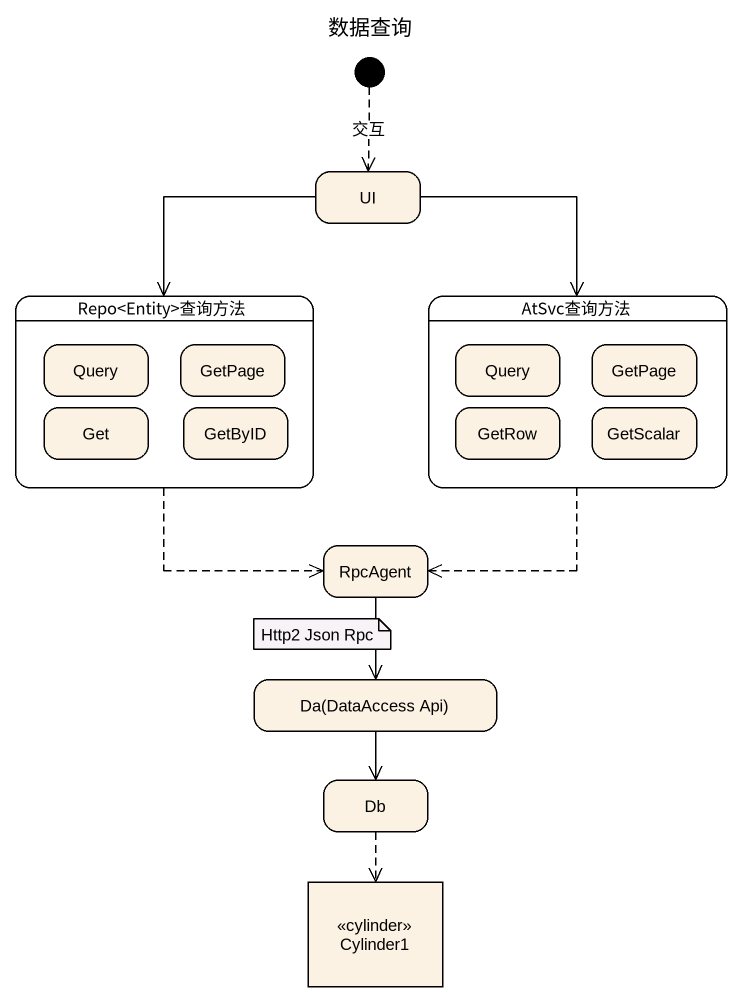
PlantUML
@startuml
title 数据查询
hide empty description
state UI
state "Repo<Entity>查询方法" as Repo_Entity_查询方法 {
  state Query
  state GetPage
  state Get
  state GetByID
}
state AtSvc查询方法 {
  state "Query" as Query_2
  state "GetPage" as GetPage_2
  state GetRow
  state GetScalar
}
state RpcAgent
state "Da(DataAccess Api)" as Da_DataAccess_Api
state Db
state Cylinder1 <<cylinder>>
[*] -[dashed]-> UI : 交互
UI --> Repo_Entity_查询方法
UI --> AtSvc查询方法
Repo_Entity_查询方法 -[dashed]-> RpcAgent
AtSvc查询方法 -[dashed]-> RpcAgent
RpcAgent --> Da_DataAccess_Api
Da_DataAccess_Api --> Db
Db -[dashed]-> Cylinder1
note as N1
  Http2 Json Rpc
end note
@enduml
